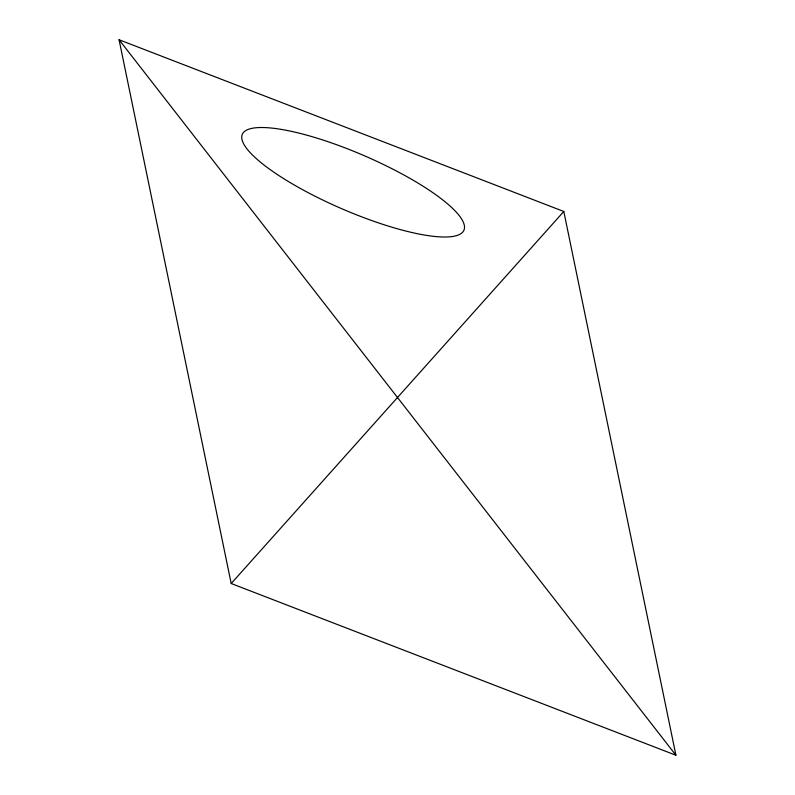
<?xml version="1.0" encoding="UTF-8"?>
<svg xmlns="http://www.w3.org/2000/svg" width="795" height="795" viewBox="0 0 795 795"><rect width="100%" height="100%" fill="white"/><g stroke="black" fill="none" stroke-linecap="round" stroke-linejoin="round"><path stroke-width="1.19" d="M231.196 583.52L563.804 211.48L119.071 39.75L231.196 583.52L675.929 755.25L563.804 211.48M119.071 39.75L675.929 755.25M283.517 178.527A120.751 28.799 23.4 0 0 463.247 231.434A120.751 28.799 23.4 0 0 312.584 136.82A120.751 28.799 23.4 0 0 283.517 178.527"/></g></svg>
